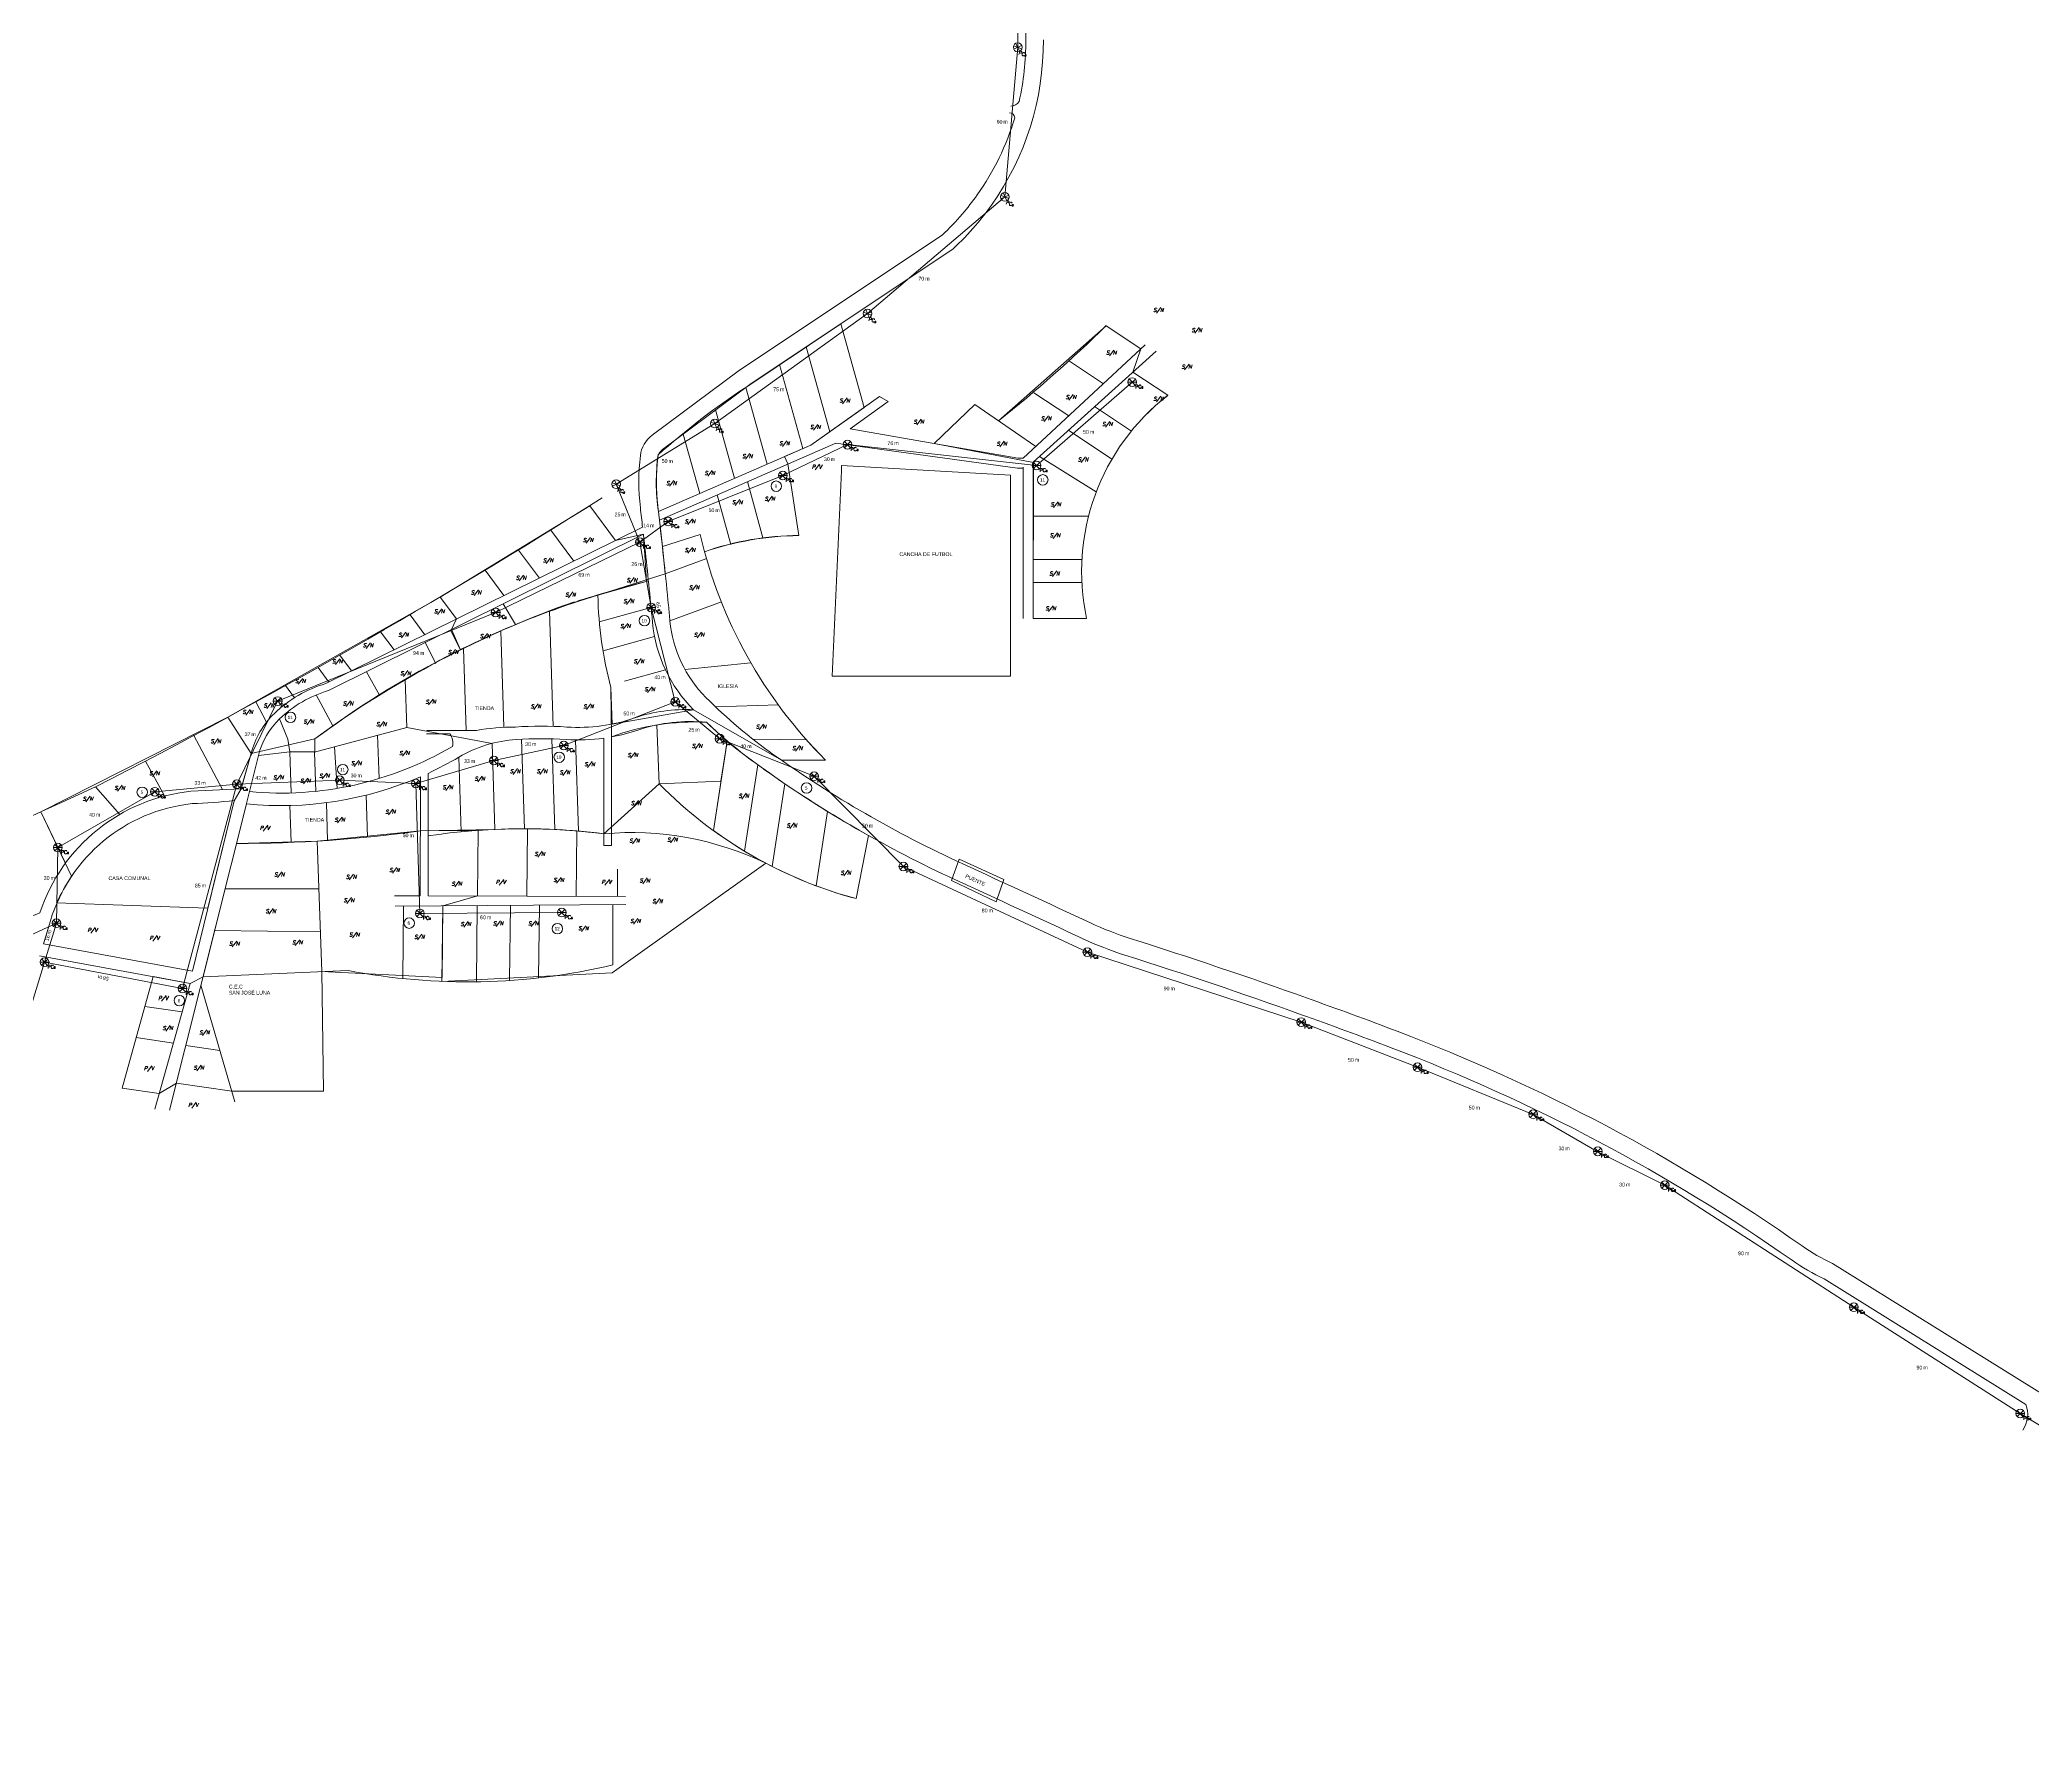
# Model space of a CAD drawing. Header units: metres. Extents: x 276196 to 280123, y 1482787 to 1490589.
# Drawn here: x 278139 to 278935, y 1483757 to 1484440 of the extents above; entities that cross this region are included whole.
import ezdxf
from ezdxf.enums import TextEntityAlignment as Align

# ---------------------------------------------------------------- set-up
doc = ezdxf.new("R2010")
doc.units = ezdxf.units.M
for name, color, linetype, lineweight in [('_ADDRESSDIBUJO', 7, 'Continuous', 0), ('_HOUSECOUNT', 7, 'Continuous', 0), ('_LOTLINE', 4, 'Continuous', 0), ('_MICROZONES', 2, 'Continuous', 0), ('_POLEPED', 7, 'Continuous', 0), ('_STRAND', 3, 'Continuous', 0), ('_STRANDDISTANCE', 3, 'Continuous', 0)]:
    doc.layers.add(name, color=color, linetype=linetype, lineweight=lineweight)
doc.styles.add('Address', font='ITALICS.shx', dxfattribs={"height": 1.5})
doc.styles.add('ROMANS', font='romans.shx', dxfattribs={"height": 0.2})
doc.styles.get("Standard").update_dxf_attribs({"font": 'arial.ttf'})
doc.styles.add('Style-ENGINEERING', font='ENGINEERING.shx')

# ---------------------------------------------------------------- blocks, each defined once
blk = doc.blocks.new('PC8_N')
at = {"layer": '_POLEPED', "color": 1}
for p, q in [((-1.24, -1.22), (1.24, 1.22)), ((-1.19, 1.27), (1.19, -1.27)), ((-1.74, 0), (1.74, 0))]:
    blk.add_line(p, q, dxfattribs=at)
blk.add_circle((0, 0), 1.74, dxfattribs=at)
at = {"layer": '_POLEPED', "linetype": 'Continuous', "style": 'ROMANS'}
for s, height, p in [('PC', 1.391, (1.18, -2.51)), ('8', 0.732, (3.72, -2.51))]:
    blk.add_text(s, height=height, rotation=359.64776, dxfattribs=at).set_placement(p)
blk = doc.blocks.new('*U57')
at = {"layer": '_STRANDDISTANCE'}
blk.add_text('m', height=1.5, dxfattribs=at).set_placement((1.57, 0))
at = {"layer": '_STRANDDISTANCE', "flags": 4}
blk.add_attdef('?', text='', height=1.5, dxfattribs=at).set_placement((1.17, 0), align=Align.RIGHT)
blk = doc.blocks.new('SN')
at = {"layer": '_ADDRESSDIBUJO', "color": 7, "linetype": 'Continuous', "lineweight": 0, "style": 'Address'}
blk.add_text('S/N', height=1.5, dxfattribs=at).set_placement((2, 0), align=Align.CENTER)
blk = doc.blocks.new('PV')
at = {"layer": '_ADDRESSDIBUJO', "color": 7, "linetype": 'Continuous', "lineweight": 0, "style": 'Address'}
blk.add_text('P/V', height=1.5, dxfattribs=at).set_placement((2.09, 0.23), align=Align.CENTER)
blk = doc.blocks.new('TIENDA')
at = {"layer": '_ADDRESSDIBUJO'}
blk.add_text('TIENDA', height=1.5, dxfattribs=at).set_placement((-0.01, -0.02))
blk = doc.blocks.new('LONGITUD_RED')
at = {"layer": '_STRANDDISTANCE'}
blk.add_text('m', height=1.5, dxfattribs=at).set_placement((1.57, 0))
at = {"layer": '_STRANDDISTANCE', "flags": 4}
blk.add_attdef('?', text='', height=1.5, dxfattribs=at).set_placement((1.17, 0), align=Align.RIGHT)
blk = doc.blocks.new('HCRES_5')
at = {"layer": '_HOUSECOUNT', "color": 1, "linetype": 'Continuous', "lineweight": 0}
blk.add_circle((0.14, 0), 2.1, dxfattribs=at)
at = {"layer": '_HOUSECOUNT', "color": 7, "linetype": 'Continuous', "lineweight": 0, "style": 'Style-ENGINEERING'}
blk.add_text('5', height=1.35, dxfattribs=at).set_placement((0, 0), align=Align.MIDDLE_CENTER)
blk = doc.blocks.new('HCRES_8')
at = {"layer": '_HOUSECOUNT', "color": 1, "linetype": 'Continuous', "lineweight": 0}
blk.add_circle((0.14, 0), 2.1, dxfattribs=at)
at = {"layer": '_HOUSECOUNT', "color": 7, "linetype": 'Continuous', "lineweight": 0, "style": 'Style-ENGINEERING'}
blk.add_text('8', height=1.35, dxfattribs=at).set_placement((0, 0), align=Align.MIDDLE_CENTER)
blk = doc.blocks.new('HCRES_11')
at = {"layer": '_HOUSECOUNT', "color": 1, "linetype": 'Continuous', "lineweight": 0}
blk.add_circle((0.14, 0), 2.1, dxfattribs=at)
at = {"layer": '_HOUSECOUNT', "color": 7, "linetype": 'Continuous', "lineweight": 0, "style": 'Style-ENGINEERING'}
blk.add_text('11', height=1.35, dxfattribs=at).set_placement((0.06, 0), align=Align.MIDDLE_CENTER)
blk = doc.blocks.new('HCRES_10')
at = {"layer": '_HOUSECOUNT', "color": 1, "linetype": 'Continuous', "lineweight": 0}
blk.add_circle((0.14, 0), 2.1, dxfattribs=at)
at = {"layer": '_HOUSECOUNT', "color": 7, "linetype": 'Continuous', "lineweight": 0, "style": 'Style-ENGINEERING'}
blk.add_text('10', height=1.35, dxfattribs=at).set_placement((0, 0), align=Align.MIDDLE_CENTER)
blk = doc.blocks.new('HCRES_9')
at = {"layer": '_HOUSECOUNT', "color": 1, "linetype": 'Continuous', "lineweight": 0}
blk.add_circle((0.14, 0), 2.1, dxfattribs=at)
at = {"layer": '_HOUSECOUNT', "color": 7, "linetype": 'Continuous', "lineweight": 0, "style": 'Style-ENGINEERING'}
blk.add_text('9', height=1.35, dxfattribs=at).set_placement((0, 0), align=Align.MIDDLE_CENTER)
blk = doc.blocks.new('HCRES_12')
at = {"layer": '_HOUSECOUNT', "color": 1, "linetype": 'Continuous', "lineweight": 0}
blk.add_ellipse((0, 0), major_axis=(-1.48, 1.48), ratio=1, start_param=3.926991, end_param=10.210176, dxfattribs=at)
at = {"layer": '_HOUSECOUNT', "color": 7, "linetype": 'Continuous', "lineweight": 0, "style": 'Style-ENGINEERING'}
blk.add_text('12', height=1.35, dxfattribs=at).set_placement((-0.08, 0), align=Align.MIDDLE_CENTER)
blk = doc.blocks.new('HCRES_6')
at = {"layer": '_HOUSECOUNT', "color": 1, "linetype": 'Continuous', "lineweight": 0}
blk.add_circle((0.14, 0), 2.1, dxfattribs=at)
at = {"layer": '_HOUSECOUNT', "color": 7, "linetype": 'Continuous', "lineweight": 0, "style": 'Style-ENGINEERING'}
blk.add_text('6', height=1.35, dxfattribs=at).set_placement((0, 0), align=Align.MIDDLE_CENTER)

msp = doc.modelspace()

# ---------------------------------------------------------------- linework, layer by layer
at = {"layer": '_ADDRESSDIBUJO'}
for p, q in [((278506.61, 1484112.94), (278503.56, 1484104.33)), ((278524.5, 1484104.71), (278506.61, 1484112.94)), ((278503.56, 1484104.33), (278521.46, 1484095.85)), ((278521.46, 1484095.85), (278524.5, 1484104.71))]:
    msp.add_line(p, q, dxfattribs=at)
msp.add_lwpolyline([(278184.63, 1484066), (278172.23, 1484021.46)], dxfattribs=at)
at = {"layer": '_LOTLINE'}
for p, q in [((278530.01, 1484833.79), (278533.29, 1484440.16)), ((278499.86, 1484362.21), (278418.94, 1484308.28)), ((278504.21, 1484356.7), (278422.98, 1484302.56)), ((278468.69, 1484293.39), (278459.35, 1484326.8)), ((278565.37, 1484326.03), (278579.31, 1484316.73)), ((278455, 1484283.66), (278445.52, 1484317.58)), ((278532.3, 1484273.11), (278581.01, 1484318.31)), ((278536.21, 1484271.51), (278585.38, 1484315.9)), ((278550.33, 1484312.07), (278564.27, 1484302.77)), ((278418.94, 1484308.28), (278383.99, 1484282.23)), ((278444.28, 1484276.99), (278434.91, 1484310.51)), ((278576.07, 1484307.5), (278590.01, 1484298.2)), ((278422.98, 1484302.56), (278388.18, 1484276.62)), ((278429.94, 1484270.74), (278421.38, 1484301.37)), ((278447.44, 1484278.29), (278474.86, 1484297.77)), ((278478.29, 1484295.79), (278463.09, 1484284.86)), ((278474.86, 1484297.77), (278478.29, 1484295.79)), ((278536.5, 1484299.25), (278550.44, 1484289.95)), ((278416.96, 1484265.09), (278409.33, 1484292.39)), ((278496.62, 1484278.99), (278512.95, 1484294.52)), ((278512.95, 1484294.52), (278537.35, 1484277.8)), ((278560.8, 1484293.71), (278575.46, 1484283.92)), ((278403.02, 1484259.02), (278396.39, 1484282.75)), ((278463.09, 1484284.86), (278530.15, 1484273.11)), ((278550.37, 1484284.3), (278567.72, 1484272.72)), ((278386.52, 1484251.83), (278447.41, 1484278.35)), ((278386.92, 1484248.34), (278457.39, 1484279.13)), ((278457.39, 1484279.13), (278530.03, 1484269.11)), ((278530.15, 1484273.11), (278532.3, 1484273.11)), ((278538.76, 1484273.81), (278561.44, 1484259.59)), ((278428.27, 1484241.29), (278422.15, 1484263.74)), ((278442.64, 1484242.17), (278438.24, 1484270.77)), ((278459.66, 1484268.08), (278455.91, 1484186.07)), ((278527.2, 1484266.29), (278459.66, 1484270.19)), ((278459.66, 1484270.19), (278459.66, 1484268.08)), ((278527.2, 1484186.07), (278527.2, 1484266.29)), ((278530.03, 1484269.11), (278532.21, 1484269.11)), ((278415.44, 1484238.61), (278410.02, 1484258.44)), ((278369.39, 1484240.2), (278359.13, 1484253.99)), ((278536.21, 1484249.86), (278536.21, 1484249.86)), ((278536.21, 1484249.86), (278558.35, 1484249.86)), ((278253.63, 1484183.04), (278380.19, 1484245.53)), ((278352.69, 1484231.95), (278343.52, 1484244.29)), ((278388.09, 1484237.87), (278403.19, 1484242.59)), ((278338.98, 1484225.19), (278330.65, 1484236.39)), ((278389.27, 1484226.84), (278405.51, 1484232.89)), ((278536.21, 1484232.57), (278555.71, 1484232.57)), ((278324.81, 1484218.19), (278317.28, 1484228.31)), ((278382.52, 1484224.06), (278354.29, 1484216.09)), ((278305.89, 1484208.85), (278299.36, 1484217.63)), ((278536.21, 1484223.37), (278555.7, 1484223.37)), ((278293.2, 1484202.58), (278287.28, 1484210.53)), ((278324.52, 1484214.91), (278329.4, 1484206.6)), ((278342.99, 1484212.06), (278344.51, 1484165.94)), ((278383.59, 1484213.49), (278362.91, 1484207.69)), ((278391.14, 1484208.05), (278411.66, 1484215.64)), ((278536.21, 1484209.07), (278557.58, 1484209.07)), ((278280.92, 1484196.51), (278275.55, 1484203.73)), ((278303.48, 1484204.46), (278307.51, 1484196.53)), ((278323.56, 1484204.07), (278324.83, 1484165.57)), ((278384.97, 1484201.91), (278364.39, 1484196.13)), ((278263.96, 1484188.14), (278259.28, 1484194.43)), ((278293.4, 1484199.45), (278297.63, 1484191.12)), ((278308.7, 1484197.12), (278309.78, 1484164.33)), ((278254.87, 1484183.65), (278250.53, 1484189.49)), ((278269.89, 1484187.77), (278275.11, 1484178.45)), ((278285.41, 1484184.64), (278286.04, 1484165.56)), ((278389.32, 1484188.56), (278372.92, 1484183.95)), ((278397.09, 1484188.72), (278423.49, 1484191.27)), ((278455.91, 1484186.07), (278527.2, 1484186.07)), ((278241.11, 1484177.39), (278237.57, 1484182.25)), ((278249.82, 1484178.52), (278256.46, 1484166.12)), ((278367.56, 1484181.45), (278368.04, 1484166.88)), ((278223.84, 1484155.05), (278214.48, 1484169.59)), ((278230, 1484167.66), (278225.75, 1484175.73)), ((278235.2, 1484168.96), (278238.51, 1484160.85)), ((278409.37, 1484173.71), (278434.43, 1484174.49)), ((278409.37, 1484173.71), (278409.37, 1484173.71)), ((278212.42, 1484140.66), (278200.85, 1484162.56)), ((278239.21, 1484155.71), (278238.51, 1484160.85)), ((278286.04, 1484165.56), (278249.11, 1484155.67)), ((278249.28, 1484160.94), (278249.28, 1484155.71)), ((278274.23, 1484162.4), (278274.94, 1484145.09)), ((278331.84, 1484160.81), (278333.02, 1484125.05)), ((278343.91, 1484160.96), (278345.1, 1484124.75)), ((278353.46, 1484160.55), (278354.66, 1484124.1)), ((278364.75, 1484118.31), (278364.75, 1484161.26)), ((278367.75, 1484161.74), (278367.75, 1484118.31)), ((278385.84, 1484166.5), (278386.85, 1484142.95)), ((278414.01, 1484160.15), (278408.47, 1484124.34)), ((278424.26, 1484160.81), (278445.61, 1484160.61)), ((278189.25, 1484138.14), (278181.56, 1484152.05)), ((278219.68, 1484140.76), (278223.84, 1484155.05)), ((278239.21, 1484155.71), (278239.75, 1484139.34)), ((278249.28, 1484155.71), (278239.21, 1484155.71)), ((278249.11, 1484155.67), (278249.63, 1484139.99)), ((278257.09, 1484157.8), (278258.14, 1484141.14)), ((278306.77, 1484153.64), (278307.75, 1484123.84)), ((278320.06, 1484159.15), (278321.2, 1484124.79)), ((278435.63, 1484152.45), (278453.3, 1484152.45)), ((278426.18, 1484150.58), (278420.85, 1484116.13)), ((278171.39, 1484130.79), (278161.65, 1484141.73)), ((278269.73, 1484138.46), (278270.32, 1484121.7)), ((278437.04, 1484142.98), (278431.93, 1484109.98)), ((278149.61, 1484111.23), (278139.76, 1484131.83)), ((278239.27, 1484134.32), (278239.75, 1484119.75)), ((278253.88, 1484135.45), (278254.34, 1484120.38)), ((278454.13, 1484131.94), (278449.53, 1484102.25)), ((278314.19, 1484098.21), (278314.46, 1484124.4)), ((278333.92, 1484098.14), (278334.2, 1484125.04)), ((278353.65, 1484098.07), (278353.92, 1484124.16)), ((278470.44, 1484122.34), (278465.5, 1484097.13)), ((278252.1, 1484067.95), (278250.13, 1484120.11)), ((278367.75, 1484118.31), (278364.75, 1484118.31)), ((278370.12, 1484098.01), (278370.23, 1484108.93)), ((278213.42, 1484101.08), (278250.85, 1484101.1)), ((278291.38, 1484098.21), (278281.12, 1484098.21)), ((278294.47, 1484098.28), (278373.38, 1484098)), ((278139.4, 1484091.46), (277961.07, 1484016.74)), ((278281.3, 1484094.16), (278373.46, 1484094.8)), ((278284.44, 1484065.19), (278284.74, 1484094.18)), ((278300.14, 1484065.61), (278300.43, 1484094.29)), ((278313.85, 1484063.88), (278314.16, 1484094.39)), ((278327.08, 1484064.42), (278327.38, 1484094.48)), ((278338.67, 1484065.46), (278338.96, 1484094.36)), ((278368.3, 1484094.76), (278368.3, 1484070.64)), ((278209.24, 1484084.41), (278251.5, 1484083.91)), ((278199.48, 1484063.27), (278139.28, 1484074.32)), ((278200.39, 1484068.19), (278140.85, 1484079.09)), ((278172.23, 1484021.46), (278184.63, 1484066)), ((278204.59, 1484065.86), (278262.63, 1484068.42)), ((278199.48, 1484063.27), (278185.38, 1484013.01)), ((278203.74, 1484062.49), (278217.25, 1484016.01)), ((278196.27, 1484051.85), (278181.37, 1484054.06)), ((278192.79, 1484039.41), (278177.88, 1484041.62)), ((278211.33, 1484036.39), (278197.7, 1484038.41)), ((278187.13, 1484019.26), (278172.23, 1484021.46)), ((278216.05, 1484020.16), (278193.94, 1484023.43)), ((278852.21, 1483945.23), (278932.77, 1483895.04)), ((278855.54, 1483951.41), (279168.27, 1483756.54))]:
    msp.add_line(p, q, dxfattribs=at)
for points in [[(278536.21, 1484209.07), (278536.21, 1484271.63)], [(278532.21, 1484209.07), (278532.21, 1484269.45)], [(278291.38, 1484098.21), (278291.44, 1484145.83)], [(278294.47, 1484098.28), (278294.47, 1484147.18)], [(278200.39, 1484068.19), (278217.07, 1484136.18)], [(278191.24, 1484012.67), (278221.93, 1484134.97)]]:
    msp.add_lwpolyline(points, dxfattribs=at)
for points in [[(278223.15, 1484139.87), (278226.75, 1484154.32, -0.140629), (278235.2, 1484168.96, -0.122696), (278254.72, 1484180.23), (278380.51, 1484242.73)], [(278304.23, 1484157.94, 0.251739), (278303.13, 1484162.9), (278293.91, 1484162.9)], [(278329.41, 1484165.68, 0.043249), (278313.78, 1484164.33), (278293.98, 1484164.33)], [(278294.47, 1484147.18, 0.024867), (278306.77, 1484153.64, -0.117673), (278329.73, 1484160.69, -0.032027), (278349.65, 1484160.69, 0.050682), (278364.75, 1484161.26, 0.050682)], [(278367.75, 1484161.74, 0.03797), (278378.71, 1484164.6, -0.103836), (278405.67, 1484167.58)], [(278221.93, 1484134.97, 0.127891), (278291.44, 1484145.83, 0.127891)], [(278139.4, 1484091.46, -0.293945), (278199.67, 1484140.04), (278219.77, 1484141.02)], [(278140.85, 1484079.09), (278143.62, 1484088.24, -0.301028), (278200.2, 1484135.07, 0.014647), (278217.14, 1484136.29)]]:
    msp.add_lwpolyline(points, format="xyb", dxfattribs=at)
for centre, radius, start, end in [((278427.76, 1484439.28), 112.54, 324.66875, 0.4774), ((278427.76, 1484439.28), 105.54, 347.02123, 0.4774), ((278527.2, 1484417.79), 4.06, 271.4242, 326.92265), ((278427.76, 1484439.28), 105.54, 324.66875, 343.36336), ((278526.66, 1484408.88), 2.23, 4.86852, 86.57847), ((278427.76, 1484439.28), 105.54, 319.43524, 324.66875), ((278427.76, 1484439.28), 105.54, 313.08975, 319.43524), ((278427.76, 1484439.28), 112.54, 319.43524, 324.66875), ((278427.76, 1484439.28), 112.54, 312.79182, 319.43524), ((278196.61, 1484700), 525.2, 308.33839, 314.59797), ((278644.74, 1484227.82), 89.15, 127.86964, 192.13994), ((278391.08, 1484272.72), 11.86, 126.69821, 173.30179), ((278468.01, 1484263.69), 89.32, 173.30179, 186.69821), ((278468.01, 1484263.69), 82.32, 173.30179, 186.69821), ((278391.08, 1484272.72), 4.86, 126.69821, 173.30179), ((276986.05, 1486436.69), 2578.54, 297.12391, 302.30342), ((276309.23, 1484010.16), 2084.3, 6.48418, 6.69821), ((276309.23, 1484010.16), 2091.3, 6.63613, 6.69821), ((276309.23, 1484010.16), 2091.3, 5.59847, 6.53977), ((276309.23, 1484010.16), 2084.3, 5.59847, 6.40666), ((278586.16, 1484285.31), 187.89, 193.14202, 225), ((278442.64, 1484128.82), 113.36, 90, 109.43323), ((278483.13, 1483843.71), 394.11, 109.27149, 126.3956), ((278517.13, 1484221.53), 154.84, 181.17586, 195), ((276309.23, 1484010.16), 2084.3, 5.42997, 5.59847), ((276309.23, 1484010.16), 2091.3, 5.42997, 5.59847), ((278440.89, 1484212.78), 49.97, 185.42997, 224.89143), ((278440.89, 1484212.78), 56.97, 185.42997, 224.89143), ((278267.58, 1484135.42), 49.62, 106.33156, 133.99005), ((278553.28, 1484324.75), 208.61, 224.89143, 234.63734), ((278256.48, 1484146.92), 33.64, 133.99005, 166.00995), ((278354.43, 1484235.23), 69.69, 266.33123, 288.96554), ((278397.1, 1484111.07), 61.6, 86.81101, 108.96554), ((278339.69, 1484005.3), 160.72, 86.33123, 93.66877), ((278553.28, 1484324.75), 215.61, 226.79587, 234.63734), ((278235.8, 1484274.05), 134.77, 264.61291, 300.514), ((278701.89, 1484534.15), 465.39, 234.63734, 245.36266), ((278701.89, 1484534.15), 472.39, 234.63734, 245.36266), ((279080.3, 1482081.79), 2255.5, 114.03492, 120), ((278510.34, 1484264.48), 173.26, 224.58691, 255), ((278217.96, 1484658.41), 539.26, 270, 277.82841), ((278332.64, 1483868.97), 256.08, 82.79852, 98.57439), ((275122.95, 1476730.5), 8112.82, 64.964407, 65.362662), ((275122.95, 1476730.5), 8119.82, 64.964407, 65.362662), ((278614.55, 1484206.14), 138.03, 244.96441, 252.42686), ((278614.55, 1484206.14), 131.03, 244.96441, 252.42686), ((277962.16, 1482146.18), 2029.77, 70.32794, 72.42686), ((277962.16, 1482146.18), 2022.77, 70.32794, 72.42686), ((278310.3, 1484315.43), 251.57, 259.07603, 283.33009), ((277962.16, 1482146.18), 2029.77, 69.23726, 70.32794), ((277962.16, 1482146.18), 2022.77, 69.23726, 70.32794), ((278422, 1483359.1), 732.6, 54.88406, 69.23726), ((278422, 1483359.1), 725.6, 54.88406, 69.23726), ((278887.15, 1484020.56), 76.03, 234.88406, 245.43348), ((278887.15, 1484020.56), 83.03, 234.88406, 245.11594), ((278922.67, 1483891.04), 10.87, 325.23483, 21.5863)]:
    msp.add_arc(centre, radius, start, end, dxfattribs=at)
at = {"layer": '_MICROZONES'}
for points in [[(278388.09, 1484237.87), (278403.19, 1484242.59), (278404.93, 1484235.71, -0.078823), (278442.64, 1484242.17), (278438.24, 1484270.77), (278436.89, 1484273.77), (278447.44, 1484278.29), (278468.69, 1484293.39), (278459.35, 1484326.8), (278421.38, 1484301.37, 0.03702), (278386.39, 1484274.42, 0.069941), (278386.52, 1484251.83)], [(278496.62, 1484278.99), (278512.95, 1484294.52), (278522.39, 1484288.05), (278565.37, 1484326.03), (278579.31, 1484316.73), (278576.07, 1484307.5), (278590.01, 1484298.2, 0.288022), (278557.58, 1484209.07), (278536.21, 1484209.07), (278536.41, 1484271.41)], [(278299.36, 1484217.63), (278305.89, 1484208.85), (278303.84, 1484204.64), (278307.51, 1484196.53, -0.056011), (278381.8, 1484223.85), (278380.51, 1484242.73), (278369.39, 1484240.2), (278359.13, 1484253.99)], [(278362.32, 1484218.35, 0.060389), (278367.56, 1484181.46), (278368.04, 1484166.88), (278400.53, 1484172.57), (278435.63, 1484152.45), (278453.3, 1484152.45, -0.139909), (278403.19, 1484242.59), (278388.09, 1484237.87), (278389.27, 1484226.84)], [(278214.49, 1484169.57), (278223.84, 1484155.05), (278249.28, 1484160.94), (278256.46, 1484166.12, -0.04337), (278307.51, 1484196.53), (278303.62, 1484204.18), (278305.89, 1484208.85), (278299.36, 1484217.63)], [(278139.76, 1484131.83), (278214.49, 1484169.57), (278223.84, 1484155.05), (278219.77, 1484141.02), (278217.07, 1484136.18), (278206.55, 1484093.29), (278146.01, 1484095.39, -0.031717), (278152.07, 1484106.04)], [(278413.96, 1484159.85, 0.038211), (278470.44, 1484122.34), (278465.5, 1484097.13, -0.09195), (278408.47, 1484124.34)]]:
    msp.add_lwpolyline(points, format="xyb", close=True, dxfattribs=at)
for points in [[(278285.41, 1484184.64), (278286.04, 1484165.56), (278320.06, 1484159.15), (278321.2, 1484124.79, -0.042629), (278364.75, 1484123.03), (278386.85, 1484142.95), (278411.52, 1484144.05), (278413.96, 1484159.85), (278405.67, 1484167.58, 0.101951), (278367.75, 1484161.74), (278367.56, 1484181.45, -0.060392), (278362.32, 1484218.35, 0.060197), (278285.41, 1484184.64, -0.421779)], [(278300.43, 1484094.29), (278299.95, 1484064.07), (278368.09, 1484067.49), (278429.49, 1484111.25, 0.135534), (278364.75, 1484123.03, 0.049231), (278314.46, 1484124.4), (278314.19, 1484098.21), (278300.43, 1484094.29)]]:
    msp.add_lwpolyline(points, format="xyb", dxfattribs=at)
msp.add_lwpolyline([(278217.96, 1484119.15), (278226.75, 1484154.32), (278239.21, 1484155.71), (278249.11, 1484155.67), (278286.04, 1484165.56), (278320.06, 1484159.15), (278321.2, 1484124.79), (278291.41, 1484124.17), (278250.13, 1484120.11), (278217.96, 1484119.15)], dxfattribs=at)
for points in [[(278314.46, 1484124.4), (278314.19, 1484098.21), (278300.43, 1484094.29), (278300.14, 1484065.61), (278252.1, 1484067.95), (278250.13, 1484120.11), (278291.41, 1484124.17)], [(278172.23, 1484021.46), (278187.13, 1484019.26), (278193.94, 1484023.43), (278216.05, 1484020.16), (278252.68, 1484020.16), (278252.1, 1484067.95), (278250.13, 1484120.11), (278217.96, 1484119.15), (278204.59, 1484065.86), (278199.48, 1484063.27), (278184.63, 1484066)]]:
    msp.add_lwpolyline(points, close=True, dxfattribs=at)
at = {"layer": '_STRAND'}
for p, q in [((278531.15, 1484527.44), (278530.05, 1484437.23)), ((278524.94, 1484377.45), (278530.05, 1484437.23)), ((278524.94, 1484377.45), (278470.05, 1484330.85)), ((278470.05, 1484330.85), (278409.05, 1484286.89)), ((278537.6, 1484270.14), (278575.83, 1484303.5)), ((278409.05, 1484286.89), (278369.68, 1484262.67)), ((278436.2, 1484266.16), (278462.04, 1484278.49)), ((278462.04, 1484278.49), (278537.6, 1484270.14)), ((278390.43, 1484247.74), (278436.2, 1484266.16)), ((278369.68, 1484262.67), (278379.1, 1484239.51)), ((278379.1, 1484239.51), (278390.43, 1484247.74)), ((278321.5, 1484211.45), (278379.1, 1484239.51)), ((278379.1, 1484239.52), (278383.59, 1484213.49)), ((278234.41, 1484176.07), (278321.5, 1484211.45)), ((278383.59, 1484213.49), (278393.27, 1484175.78)), ((278218.15, 1484142.83), (278234.41, 1484176.07)), ((278348.68, 1484158.28), (278393.27, 1484175.78)), ((278393.27, 1484175.78), (278410.99, 1484161.03)), ((278410.99, 1484161.03), (278448.75, 1484146)), ((278289.63, 1484143.12), (278320.82, 1484152.31)), ((278320.82, 1484152.31), (278348.68, 1484158.28)), ((278218.15, 1484142.83), (278259.19, 1484144.43)), ((278259.19, 1484144.43), (278289.63, 1484143.12)), ((278448.75, 1484146), (278484.37, 1484109.96)), ((278146.61, 1484117.5), (278185.29, 1484139.83)), ((278185.29, 1484139.83), (278218.15, 1484142.83)), ((278196.44, 1484061.17), (278218.15, 1484142.83)), ((278289.63, 1484143.12), (278291.25, 1484091.24)), ((278146.08, 1484087.28), (278146.61, 1484117.5)), ((278484.37, 1484109.96), (278557.88, 1484075.74)), ((278291.25, 1484091.24), (278347.89, 1484091.54)), ((278108.17, 1484069.95), (278146.08, 1484087.28)), ((278141.32, 1484071.73), (278146.08, 1484087.28)), ((278557.88, 1484075.74), (278643.35, 1484047.81)), ((278125.97, 1484021.58), (278141.32, 1484071.73)), ((278141.32, 1484071.73), (278196.44, 1484061.17)), ((278643.35, 1484047.81), (278689.77, 1484029.76)), ((278689.77, 1484029.76), (278735.99, 1484010.95)), ((278735.99, 1484010.95), (278761.6, 1483996.17)), ((278761.6, 1483996.17), (278788.6, 1483982.64)), ((278788.6, 1483982.64), (278864.14, 1483933.87)), ((278864.14, 1483933.87), (278930.59, 1483891.4)), ((278930.59, 1483891.4), (279007.6, 1483844.83))]:
    msp.add_line(p, q, dxfattribs=at)

# ---------------------------------------------------------------- block references
ref = msp.add_blockref('LONGITUD_RED', (278479.19, 1484278.35))
ref.add_attrib('?', '76', dxfattribs={"layer": '_STRANDDISTANCE', "height": 1.5}).set_placement((278480.35, 1484278.35), align=Align.RIGHT)
ref = msp.add_blockref('LONGITUD_RED', (278557.34, 1484282.85))
ref.add_attrib('?', '50', dxfattribs={"layer": '_STRANDDISTANCE', "height": 1.5}).set_placement((278558.51, 1484282.85), align=Align.RIGHT)
ref = msp.add_blockref('LONGITUD_RED', (278453.81, 1484271.93))
ref.add_attrib('?', '30', dxfattribs={"layer": '_STRANDDISTANCE', "height": 1.5}).set_placement((278454.97, 1484271.93), align=Align.RIGHT)
ref = msp.add_blockref('LONGITUD_RED', (278407.72, 1484251.55))
ref.add_attrib('?', '50', dxfattribs={"layer": '_STRANDDISTANCE', "height": 1.5}).set_placement((278408.88, 1484251.55), align=Align.RIGHT)
ref = msp.add_blockref('LONGITUD_RED', (278381.62, 1484245.43))
ref.add_attrib('?', '14', dxfattribs={"layer": '_STRANDDISTANCE', "height": 1.5}).set_placement((278382.78, 1484245.43), align=Align.RIGHT)
ref = msp.add_blockref('LONGITUD_RED', (278355.73, 1484225.74))
ref.add_attrib('?', '69', dxfattribs={"layer": '_STRANDDISTANCE', "height": 1.5}).set_placement((278356.89, 1484225.74), align=Align.RIGHT)
ref = msp.add_blockref('LONGITUD_RED', (278385.72, 1484214.34), dxfattribs=dict(rotation=282.530243401072))
ref.add_attrib('?', '65', dxfattribs={"layer": '_STRANDDISTANCE', "height": 1.5, "rotation": 282.53024}).set_placement((278385.98, 1484213.2), align=Align.RIGHT)
ref = msp.add_blockref('LONGITUD_RED', (278289.65, 1484194.51))
ref.add_attrib('?', '94', dxfattribs={"layer": '_STRANDDISTANCE', "height": 1.5}).set_placement((278290.81, 1484194.51), align=Align.RIGHT)
ref = msp.add_blockref('LONGITUD_RED', (278373.72, 1484170.34))
ref.add_attrib('?', '50', dxfattribs={"layer": '_STRANDDISTANCE', "height": 1.5}).set_placement((278374.88, 1484170.34), align=Align.RIGHT)
ref = msp.add_blockref('LONGITUD_RED', (278222.37, 1484162.06))
ref.add_attrib('?', '37', dxfattribs={"layer": '_STRANDDISTANCE', "height": 1.5}).set_placement((278223.54, 1484162.06), align=Align.RIGHT)
ref = msp.add_blockref('LONGITUD_RED', (278310.01, 1484151.34))
ref.add_attrib('?', '33', dxfattribs={"layer": '_STRANDDISTANCE', "height": 1.5}).set_placement((278311.17, 1484151.34), align=Align.RIGHT)
ref = msp.add_blockref('LONGITUD_RED', (278334.45, 1484158.09))
ref.add_attrib('?', '30', dxfattribs={"layer": '_STRANDDISTANCE', "height": 1.5}).set_placement((278335.62, 1484158.09), align=Align.RIGHT)
ref = msp.add_blockref('LONGITUD_RED', (278202.34, 1484142.62))
ref.add_attrib('?', '33', dxfattribs={"layer": '_STRANDDISTANCE', "height": 1.5}).set_placement((278203.5, 1484142.62), align=Align.RIGHT)
ref = msp.add_blockref('LONGITUD_RED', (278226.66, 1484144.63))
ref.add_attrib('?', '42', dxfattribs={"layer": '_STRANDDISTANCE', "height": 1.5}).set_placement((278227.82, 1484144.63), align=Align.RIGHT)
ref = msp.add_blockref('LONGITUD_RED', (278264.73, 1484145.59))
ref.add_attrib('?', '30', dxfattribs={"layer": '_STRANDDISTANCE', "height": 1.5}).set_placement((278265.89, 1484145.59), align=Align.RIGHT)
ref = msp.add_blockref('LONGITUD_RED', (278160.23, 1484129.88))
ref.add_attrib('?', '40', dxfattribs={"layer": '_STRANDDISTANCE', "height": 1.5}).set_placement((278161.39, 1484129.88), align=Align.RIGHT)
ref = msp.add_blockref('LONGITUD_RED', (278285.5, 1484121.67))
ref.add_attrib('?', '50', dxfattribs={"layer": '_STRANDDISTANCE', "height": 1.5}).set_placement((278286.66, 1484121.67), align=Align.RIGHT)
ref = msp.add_blockref('LONGITUD_RED', (278142.13, 1484104.62))
ref.add_attrib('?', '30', dxfattribs={"layer": '_STRANDDISTANCE', "height": 1.5}).set_placement((278143.29, 1484104.62), align=Align.RIGHT)
ref = msp.add_blockref('LONGITUD_RED', (278202.47, 1484101.59))
ref.add_attrib('?', '85', dxfattribs={"layer": '_STRANDDISTANCE', "height": 1.5}).set_placement((278203.64, 1484101.59), align=Align.RIGHT)
ref = msp.add_blockref('LONGITUD_RED', (278316.45, 1484088.9))
ref.add_attrib('?', '60', dxfattribs={"layer": '_STRANDDISTANCE', "height": 1.5}).set_placement((278317.62, 1484088.9), align=Align.RIGHT)
at = {"layer": '_ADDRESSDIBUJO'}
for name, p in [('SN', (278584.29, 1484331.56)), ('SN', (278599.56, 1484323.48)), ('SN', (278565.44, 1484314.5)), ('SN', (278595.52, 1484308.89)), ('SN', (278458.88, 1484295.36)), ('SN', (278549.28, 1484296.77)), ('SN', (278584.29, 1484296.1)), ('SN', (278488.51, 1484286.91)), ('SN', (278539.4, 1484288.24)), ('SN', (278563.87, 1484285.99)), ('SN', (278434.86, 1484278.3)), ('SN', (278447.2, 1484284.81)), ('SN', (278521.64, 1484278.12)), ('SN', (278420.04, 1484273.14)), ('SN', (278554.19, 1484271.83)), ('SN', (278389.66, 1484262.35)), ('SN', (278405, 1484266.41)), ('PV', (278447.65, 1484268.65)), ('SN', (278416, 1484254.74)), ('SN', (278428.99, 1484256.14)), ('SN', (278543.19, 1484253.88)), ('SN', (278397.08, 1484247.08)), ('SN', (278356.45, 1484239.62)), ('SN', (278542.97, 1484241.53)), ('SN', (278340.44, 1484231.51)), ('SN', (278397.08, 1484235.62)), ('SN', (278329.62, 1484224.55)), ('SN', (278373.9, 1484223.61)), ('SN', (278542.74, 1484226.27)), ('SN', (278311.65, 1484218.68)), ('SN', (278349.37, 1484217.86)), ('SN', (278398.77, 1484220.71)), ('SN', (278296.98, 1484211.16)), ('SN', (278541.17, 1484212.35)), ('SN', (278282.67, 1484201.81)), ('SN', (278315.21, 1484201.24)), ('SN', (278371.27, 1484205.28)), ('SN', (278400.74, 1484201.81)), ('SN', (278256.27, 1484191.17)), ('SN', (278268.55, 1484197.59)), ('SN', (278302.52, 1484194.89)), ('SN', (278376.68, 1484191.22)), ('SN', (278241.41, 1484183.29)), ('SN', (278283.48, 1484186.43)), ('SN', (278260.5, 1484174.34)), ('SN', (278293.51, 1484175.02)), ('SN', (278380.99, 1484180.01)), ('SN', (278220.44, 1484170.96)), ('SN', (278244.79, 1484167.09)), ('TIENDA', (278313.19, 1484172.48)), ('SN', (278335.54, 1484173.18)), ('SN', (278356.56, 1484173.18)), ('SN', (278207.64, 1484159.26)), ('SN', (278273.81, 1484166.09)), ('SN', (278425.53, 1484165.09)), ('SN', (278283, 1484154.53)), ('SN', (278374.2, 1484153.72)), ('SN', (278399.95, 1484157.4)), ('SN', (278440, 1484156.49)), ('SN', (278183.14, 1484146.46)), ('SN', (278232.65, 1484144.8)), ('SN', (278243.48, 1484143.49)), ('SN', (278251.03, 1484145.46)), ('SN', (278313.13, 1484144.3)), ('SN', (278327.28, 1484147.28)), ('SN', (278337.95, 1484147.28)), ('SN', (278347.1, 1484146.83)), ('SN', (278357, 1484150.07)), ('SN', (278156.57, 1484136.3)), ('SN', (278169.25, 1484140.61)), ('SN', (278300.32, 1484140.85)), ('SN', (278418.6, 1484137.43)), ('TIENDA', (278245.31, 1484127.92)), ('SN', (278257.14, 1484127.9)), ('PV', (278227.18, 1484124.41)), ('SN', (278437.78, 1484125.61)), ('PV', (278321.47, 1484102.81)), ('SN', (278344.63, 1484103.85)), ('PV', (278363.69, 1484102.81)), ('SN', (278459.32, 1484106.7)), ('SN', (278303.9, 1484102.34)), ('SN', (278289.06, 1484081.11)), ('SN', (278307.52, 1484086.2)), ('SN', (278320.49, 1484086.5)), ('SN', (278334.52, 1484086.5)), ('SN', (278354.58, 1484084.54)), ('SN', (278215.06, 1484078.39)), ('PV', (278186.57, 1484056.39)), ('SN', (278188.45, 1484044.67)), ('SN', (278203.16, 1484042.94)), ('PV', (278180.88, 1484028.38)), ('SN', (278200.85, 1484028.82)), ('PV', (278198.59, 1484013.75))]:
    msp.add_blockref(name, p, dxfattribs=at)
at = {"layer": '_ADDRESSDIBUJO', "zscale": 0.001}
for name, p in [('SN', (278372.58, 1484215.2)), ('SN', (278228.85, 1484173.55)), ('SN', (278263.79, 1484150.46)), ('SN', (278375.53, 1484134.5)), ('SN', (278277.45, 1484131.09)), ('SN', (278374.94, 1484119.54)), ('SN', (278390.11, 1484119.93)), ('SN', (278337.06, 1484114.24)), ('SN', (278233.06, 1484106.03)), ('SN', (278261.78, 1484105.09)), ('SN', (278379.03, 1484103.6)), ('SN', (278260.85, 1484095.73)), ('SN', (278384.13, 1484095.38)), ('SN', (278229.63, 1484091.36)), ('SN', (278375.33, 1484087.47)), ('PV', (278158.3, 1484083.63)), ('PV', (278183.04, 1484080.43)), ('SN', (278240.24, 1484078.88)), ('SN', (278263.03, 1484082))]:
    msp.add_blockref(name, p, dxfattribs=at)
at = {"layer": '_HOUSECOUNT', "zscale": 0.001}
for name, p in [('HCRES_9', (278433.46, 1484261.88)), ('HCRES_11', (278539.93, 1484264.43)), ('HCRES_10', (278380.81, 1484208.17)), ('HCRES_11', (278239.37, 1484169.55)), ('HCRES_10', (278346.74, 1484153.6)), ('HCRES_11', (278260.28, 1484148.67)), ('HCRES_5', (278180.17, 1484139.62)), ('HCRES_5', (278445.55, 1484141.33)), ('HCRES_6', (278286.81, 1484087.36)), ('HCRES_12', (278346.16, 1484085.12)), ('HCRES_8', (278195, 1484056.39))]:
    msp.add_blockref(name, p, dxfattribs=at)
at = {"layer": '_MICROZONES', "zscale": 0.001}
msp.add_blockref('SN', (278279.08, 1484107.82), dxfattribs=at)
at = {"layer": '_POLEPED', "rotation": 340.9005212454611}
for p in [(278530.05, 1484437.23), (278524.94, 1484377.45), (278470.05, 1484330.85), (278409.05, 1484286.89), (278369.67, 1484262.67)]:
    msp.add_blockref('PC8_N', p, dxfattribs=at)
at = {"layer": '_POLEPED'}
for p in [(278575.83, 1484303.5), (278462.04, 1484278.49), (278537.6, 1484270.14), (278436.2, 1484266.16), (278390.43, 1484247.74), (278379.1, 1484239.51), (278321.5, 1484211.45), (278383.58, 1484213.49), (278234.41, 1484176.07), (278393.27, 1484175.78), (278348.68, 1484158.28), (278410.99, 1484161.03), (278320.82, 1484152.31), (278218.15, 1484142.83), (278259.19, 1484144.43), (278289.63, 1484143.12), (278448.75, 1484146), (278185.29, 1484139.83), (278146.61, 1484117.5), (278484.37, 1484109.96), (278146.08, 1484087.28), (278291.25, 1484091.24), (278347.89, 1484091.54), (278141.32, 1484071.73), (278557.88, 1484075.74), (278196.44, 1484061.17), (278643.35, 1484047.81), (278689.77, 1484029.76), (278735.99, 1484010.96), (278761.81, 1483996.17), (278788.6, 1483982.64), (278864.14, 1483933.87), (278930.59, 1483891.4)]:
    msp.add_blockref('PC8_N', p, dxfattribs=at)
at = {"layer": '_STRANDDISTANCE'}
ref = msp.add_blockref('LONGITUD_RED', (278522.79, 1484406.75), dxfattribs=at)
ref.add_attrib('?', '60', dxfattribs={"height": 1.5}).set_placement((278523.96, 1484406.75), align=Align.RIGHT)
ref = msp.add_blockref('LONGITUD_RED', (278491.53, 1484344.06), dxfattribs=at)
ref.add_attrib('?', '70', dxfattribs={"height": 1.5}).set_placement((278492.69, 1484344.06), align=Align.RIGHT)
ref = msp.add_blockref('LONGITUD_RED', (278433.55, 1484299.84), dxfattribs=at)
ref.add_attrib('?', '75', dxfattribs={"height": 1.5}).set_placement((278434.71, 1484299.84), align=Align.RIGHT)
ref = msp.add_blockref('LONGITUD_RED', (278388.98, 1484271.22), dxfattribs=at)
ref.add_attrib('?', '50', dxfattribs={"height": 1.5}).set_placement((278390.14, 1484271.22), align=Align.RIGHT)
ref = msp.add_blockref('LONGITUD_RED', (278370.18, 1484249.86), dxfattribs=at)
ref.add_attrib('?', '25', dxfattribs={"height": 1.5}).set_placement((278371.35, 1484249.86), align=Align.RIGHT)
ref = msp.add_blockref('LONGITUD_RED', (278376.87, 1484230.04), dxfattribs=at)
ref.add_attrib('?', '26', dxfattribs={"height": 1.5}).set_placement((278378.04, 1484230.04), align=Align.RIGHT)
ref = msp.add_blockref('LONGITUD_RED', (278386.09, 1484184.82), dxfattribs=at)
ref.add_attrib('?', '40', dxfattribs={"height": 1.5}).set_placement((278387.25, 1484184.82), align=Align.RIGHT)
ref = msp.add_blockref('LONGITUD_RED', (278399.71, 1484163.85), dxfattribs=at)
ref.add_attrib('?', '25', dxfattribs={"height": 1.5}).set_placement((278400.87, 1484163.85), align=Align.RIGHT)
ref = msp.add_blockref('LONGITUD_RED', (278420.41, 1484157.28), dxfattribs=at)
ref.add_attrib('?', '40', dxfattribs={"height": 1.5}).set_placement((278421.58, 1484157.28), align=Align.RIGHT)
ref = msp.add_blockref('LONGITUD_RED', (278468.99, 1484125.52), dxfattribs=at)
ref.add_attrib('?', '50', dxfattribs={"height": 1.5}).set_placement((278470.16, 1484125.52), align=Align.RIGHT)
ref = msp.add_blockref('LONGITUD_RED', (278516.84, 1484091.63), dxfattribs=at)
ref.add_attrib('?', '80', dxfattribs={"height": 1.5}).set_placement((278518.01, 1484091.63), align=Align.RIGHT)
ref = msp.add_blockref('*U57', (278143.17, 1484081.18), dxfattribs=dict(at, rotation=72.97982201820085))
ref.add_attrib('?', '16', dxfattribs={"height": 1.5, "rotation": 72.97982}).set_placement((278143.51, 1484082.29), align=Align.RIGHT)
ref = msp.add_blockref('*U57', (278165.93, 1484065.99), dxfattribs=dict(at, rotation=169.1542897987331))
ref.add_attrib('?', '58', dxfattribs={"height": 1.5, "rotation": 169.15429}).set_placement((278164.79, 1484066.21), align=Align.RIGHT)
ref = msp.add_blockref('LONGITUD_RED', (278589.53, 1484060.48), dxfattribs=at)
ref.add_attrib('?', '90', dxfattribs={"height": 1.5}).set_placement((278590.7, 1484060.48), align=Align.RIGHT)
ref = msp.add_blockref('LONGITUD_RED', (278663.19, 1484031.98), dxfattribs=at)
ref.add_attrib('?', '50', dxfattribs={"height": 1.5}).set_placement((278664.36, 1484031.98), align=Align.RIGHT)
ref = msp.add_blockref('LONGITUD_RED', (278711.41, 1484012.88), dxfattribs=at)
ref.add_attrib('?', '50', dxfattribs={"height": 1.5}).set_placement((278712.58, 1484012.88), align=Align.RIGHT)
ref = msp.add_blockref('LONGITUD_RED', (278747.28, 1483996.58), dxfattribs=at)
ref.add_attrib('?', '30', dxfattribs={"height": 1.5}).set_placement((278748.45, 1483996.58), align=Align.RIGHT)
ref = msp.add_blockref('LONGITUD_RED', (278771.51, 1483982.14), dxfattribs=at)
ref.add_attrib('?', '30', dxfattribs={"height": 1.5}).set_placement((278772.67, 1483982.14), align=Align.RIGHT)
ref = msp.add_blockref('LONGITUD_RED', (278819.02, 1483954.67), dxfattribs=at)
ref.add_attrib('?', '90', dxfattribs={"height": 1.5}).set_placement((278820.19, 1483954.67), align=Align.RIGHT)
ref = msp.add_blockref('LONGITUD_RED', (278890.3, 1483909.02), dxfattribs=at)
ref.add_attrib('?', '90', dxfattribs={"height": 1.5}).set_placement((278891.46, 1483909.02), align=Align.RIGHT)

# ---------------------------------------------------------------- texts
at = {"layer": '_ADDRESSDIBUJO'}
for s, p in [('CANCHA DE FUTBOL', (278482.79, 1484233.99)), ('IGLESIA', (278410.17, 1484181.24)), ('CASA COMUNAL', (278166.82, 1484104.53)), ('SAN JOSÉ LUNA', (278214.9, 1484058.81)), ('C.E.C ', (278214.9, 1484061.22))]:
    msp.add_text(s, height=1.5, dxfattribs=at).set_placement(p)
msp.add_text('PUENTE', height=1.5, rotation=336.03845, dxfattribs=at).set_placement((278508.93, 1484105.55))

doc.saveas('drawing.dxf')
